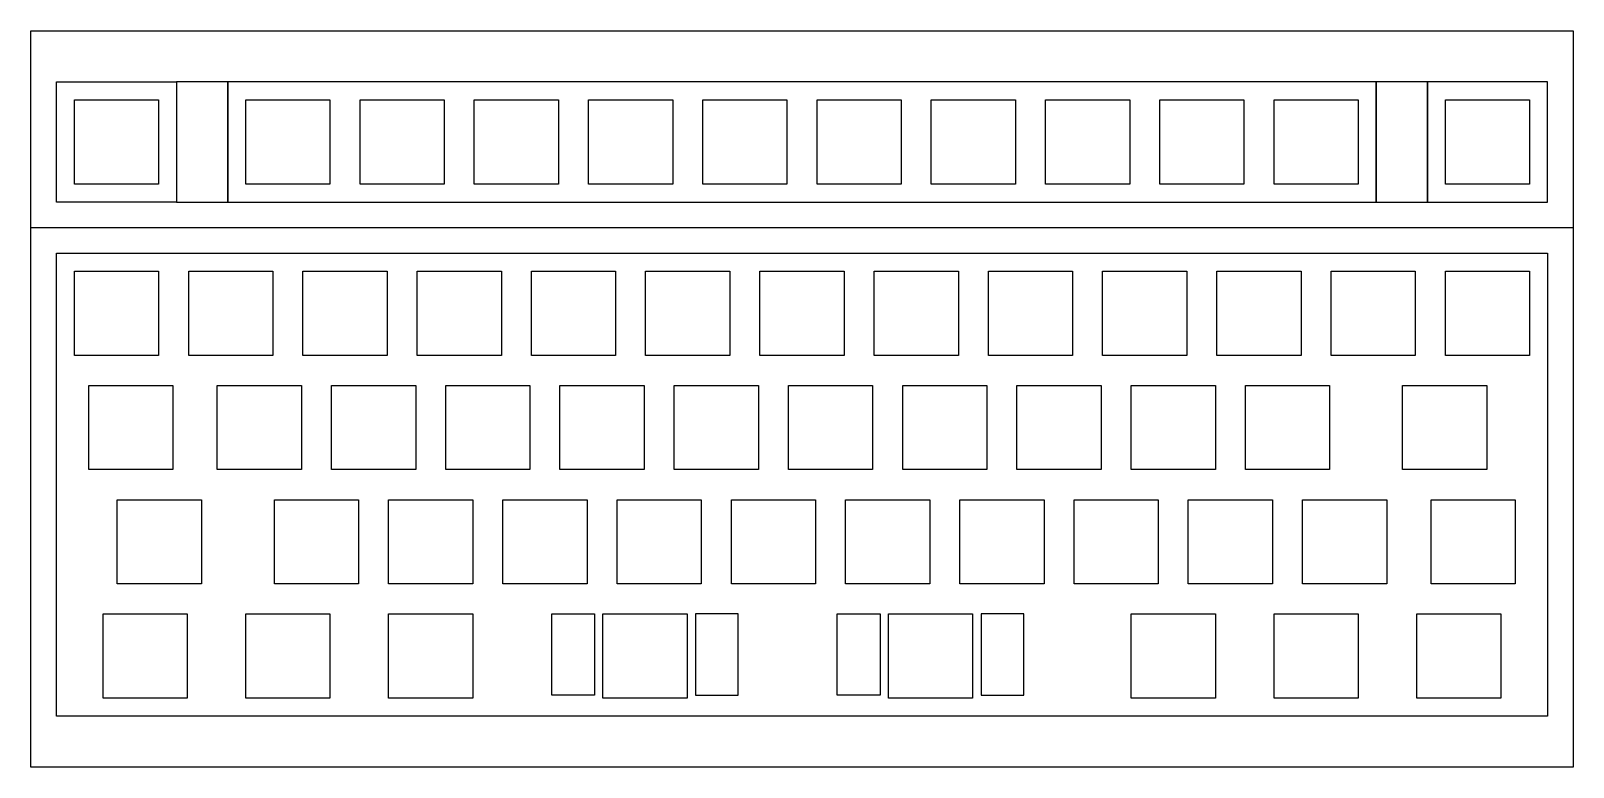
# Model space of a CAD drawing. Header units: millimetres. Extents: x 0 to 257, y -122 to 0.
import ezdxf

# ---------------------------------------------------------------- set-up
doc = ezdxf.new("R2010")
doc.units = ezdxf.units.MM
doc.layers.get('0').update_dxf_attribs({"linetype": 'CONTINUOUS'})

msp = doc.modelspace()

# ---------------------------------------------------------------- linework, layer by layer
msp.add_line((256.5, -32.75), (0, -32.75))
for points in [[(256.5, -122.5), (0, -122.5), (0, 0), (256.5, 0)], [(24.25, -28.5), (4.25, -28.5), (4.25, -8.5), (24.25, -8.5)], [(223.75, -8.5), (32.75, -8.5), (32.75, -28.5), (32.75, -8.5), (24.25, -8.5), (24.25, -28.5), (32.75, -28.5), (223.75, -28.5)], [(232.25, -8.5), (223.75, -8.5), (223.75, -28.5), (232.25, -28.5)], [(232.25, -28.5), (252.25, -28.5), (252.25, -8.5), (232.25, -8.5)], [(21.25, -25.5), (7.25, -25.5), (7.25, -11.5), (21.25, -11.5)], [(35.75, -25.5), (35.75, -11.5), (49.75, -11.5), (49.75, -25.5)], [(68.75, -25.5), (54.75, -25.5), (54.75, -11.5), (68.75, -11.5)], [(73.75, -11.5), (87.75, -11.5), (87.75, -25.5), (73.75, -25.5)], [(106.75, -25.5), (92.75, -25.5), (92.75, -11.5), (106.75, -11.5)], [(111.75, -11.5), (125.75, -11.5), (125.75, -25.5), (111.75, -25.5)], [(144.75, -11.5), (144.75, -25.5), (130.75, -25.5), (130.75, -11.5)], [(149.75, -11.5), (163.75, -11.5), (163.75, -25.5), (149.75, -25.5)], [(168.75, -25.5), (168.75, -11.5), (182.75, -11.5), (182.75, -25.5)], [(201.75, -11.5), (201.75, -25.5), (187.75, -25.5), (187.75, -11.5)], [(220.75, -11.5), (220.75, -25.5), (206.75, -25.5), (206.75, -11.5)], [(249.25, -25.5), (235.25, -25.5), (235.25, -11.5), (249.25, -11.5)], [(4.25, -37), (252.25, -37), (252.25, -114), (4.25, -114)], [(21.25, -54), (7.25, -54), (7.25, -40), (21.25, -40)], [(40.25, -40), (40.25, -54), (26.25, -54), (26.25, -40)], [(59.25, -54), (45.25, -54), (45.25, -40), (59.25, -40)], [(78.25, -40), (78.25, -54), (64.25, -54), (64.25, -40)], [(97.25, -40), (97.25, -54), (83.25, -54), (83.25, -40)], [(116.25, -40), (116.25, -54), (102.25, -54), (102.25, -40)], [(135.25, -54), (121.25, -54), (121.25, -40), (135.25, -40)], [(140.25, -40), (154.25, -40), (154.25, -54), (140.25, -54)], [(173.25, -54), (159.25, -54), (159.25, -40), (173.25, -40)], [(192.25, -54), (178.25, -54), (178.25, -40), (192.25, -40)], [(197.25, -54), (197.25, -40), (211.25, -40), (211.25, -54)], [(230.25, -40), (230.25, -54), (216.25, -54), (216.25, -40)], [(249.25, -40), (249.25, -54), (235.25, -54), (235.25, -40)], [(23.625, -73), (9.625, -73), (9.625, -59), (23.625, -59)], [(45, -73), (31, -73), (31, -59), (45, -59)], [(50, -73), (50, -59), (64, -59), (64, -73)], [(83, -59), (83, -73), (69, -73), (69, -59)], [(88, -59), (102, -59), (102, -73), (88, -73)], [(107, -59), (121, -59), (121, -73), (107, -73)], [(140, -73), (126, -73), (126, -59), (140, -59)], [(159, -59), (159, -73), (145, -73), (145, -59)], [(178, -59), (178, -73), (164, -73), (164, -59)], [(183, -73), (183, -59), (197, -59), (197, -73)], [(216, -59), (216, -73), (202, -73), (202, -59)], [(242.125, -59), (242.125, -73), (228.125, -73), (228.125, -59)], [(14.375, -92), (14.375, -78), (28.375, -78), (28.375, -92)], [(54.5, -78), (54.5, -92), (40.5, -92), (40.5, -78)], [(73.5, -78), (73.5, -92), (59.5, -92), (59.5, -78)], [(78.5, -92), (78.5, -78), (92.5, -78), (92.5, -92)], [(97.5, -92), (97.5, -78), (111.5, -78), (111.5, -92)], [(130.5, -78), (130.5, -92), (116.5, -92), (116.5, -78)], [(135.5, -92), (135.5, -78), (149.5, -78), (149.5, -92)], [(168.5, -78), (168.5, -92), (154.5, -92), (154.5, -78)], [(173.5, -92), (173.5, -78), (187.5, -78), (187.5, -92)], [(206.5, -78), (206.5, -92), (192.5, -92), (192.5, -78)], [(225.5, -92), (211.5, -92), (211.5, -78), (225.5, -78)], [(232.875, -92), (232.875, -78), (246.875, -78), (246.875, -92)], [(26, -111), (12, -111), (12, -97), (26, -97)], [(35.75, -111), (35.75, -97), (49.75, -97), (49.75, -111)], [(59.5, -97), (73.5, -97), (73.5, -111), (59.5, -111)], [(93.725, -110.5), (86.625, -110.5), (86.625, -97), (93.725, -97)], [(95.125, -97), (109.125, -97), (109.125, -111), (95.125, -111)], [(110.525, -110.5), (117.625, -110.5), (117.625, -97), (110.525, -97)], [(141.225, -97), (141.225, -110.5), (134.125, -110.5), (134.125, -97)], [(156.625, -111), (142.625, -111), (142.625, -97), (156.625, -97)], [(165.125, -97), (158.025, -97), (158.025, -110.5), (165.125, -110.5)], [(183, -111), (183, -97), (197, -97), (197, -111)], [(206.75, -111), (206.75, -97), (220.75, -97), (220.75, -111)], [(230.5, -111), (230.5, -97), (244.5, -97), (244.5, -111)]]:
    msp.add_lwpolyline(points, close=True)

doc.saveas('drawing.dxf')
